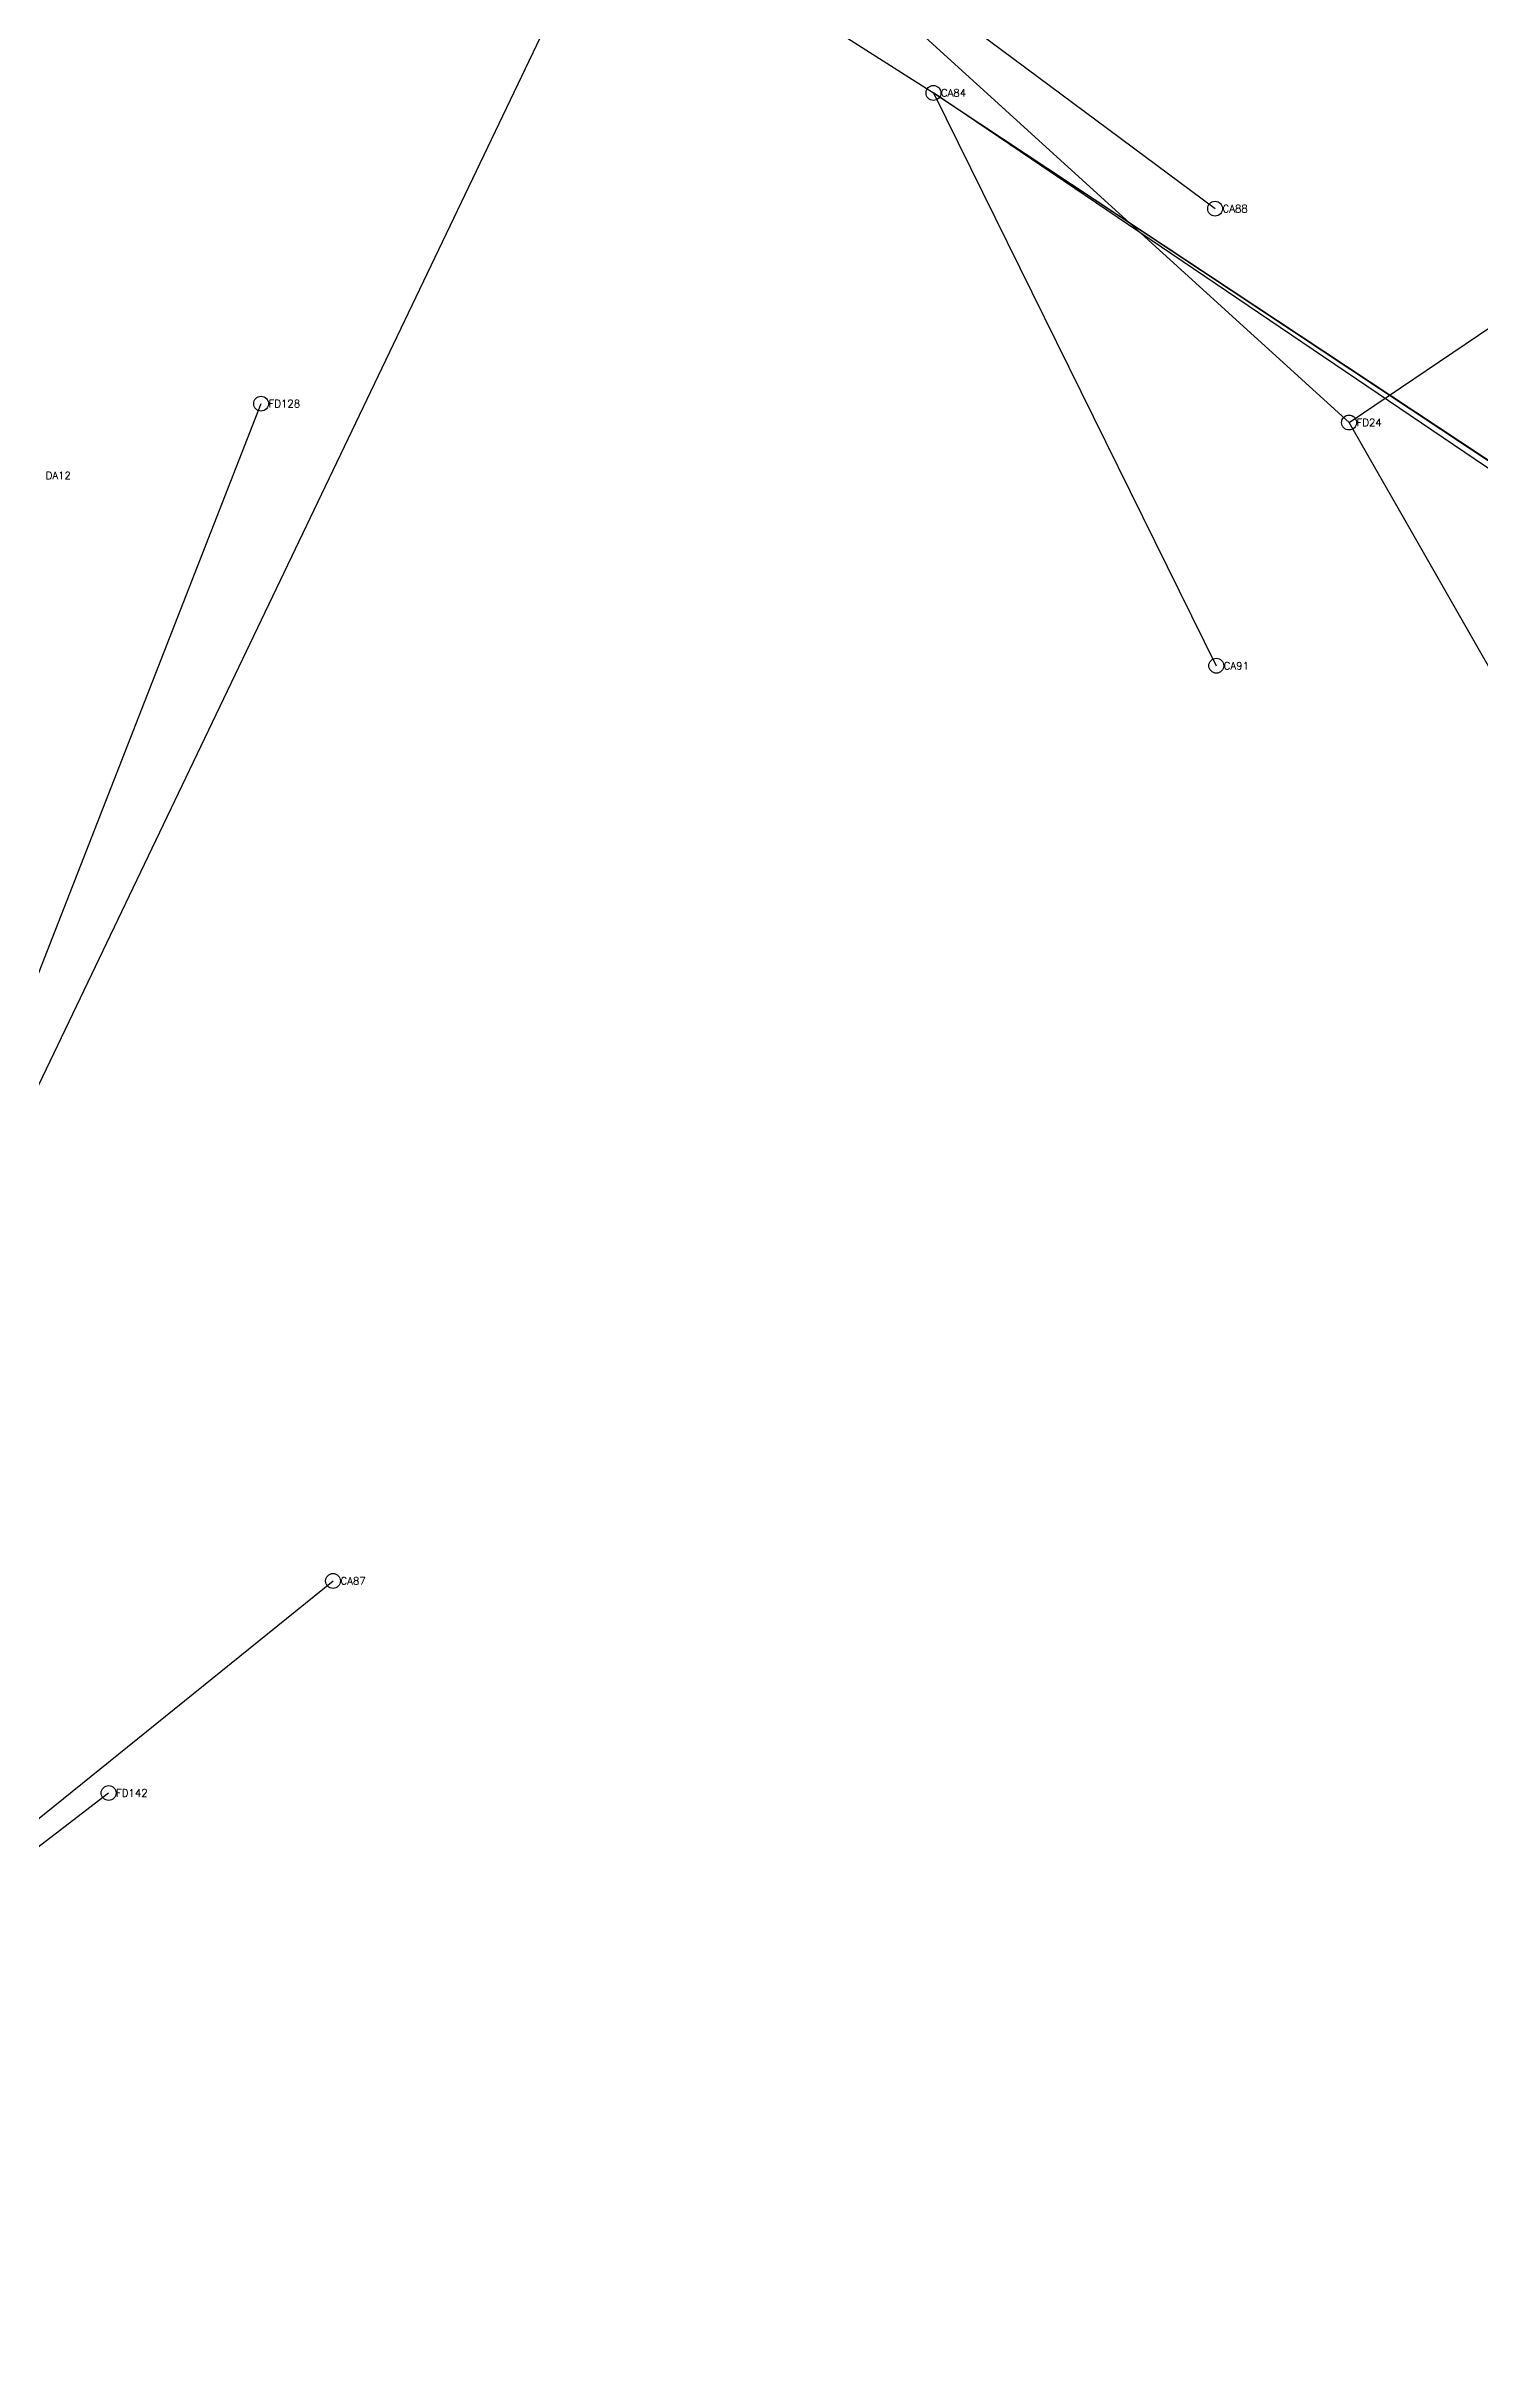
# Model space of a CAD drawing. Extents: x 166396 to 169408, y 2545087 to 2547192.
# Drawn here: x 168202.8 to 168395.5, y 2546171.5 to 2546482.5 of the extents above; entities that cross this region are included whole.
import ezdxf

# ---------------------------------------------------------------- set-up
doc = ezdxf.new("R2010")
doc.units = 0
doc.styles.get("Standard").update_dxf_attribs({"font": 'simplex'})

msp = doc.modelspace()

# ---------------------------------------------------------------- linework, layer by layer
at = {"color": 4}
for p, q in [((168129.804, 2546598.764), (168321.989, 2546476.266)), ((168169.675, 2546276.007), (168284.837, 2546516.501)), ((168284.837, 2546516.501), (168359.83, 2546460.715)), ((168284.837, 2546516.501), (168377.832, 2546431.986)), ((168377.832, 2546431.986), (168488.429, 2546506.694)), ((168321.989, 2546476.266), (168458.417, 2546385.999)), ((168321.989, 2546476.266), (168495.077, 2546361.523)), ((168321.989, 2546476.266), (168359.986, 2546399.315)), ((168506.402, 2546351.491), (168321.989, 2546476.266)), ((168169.675, 2546276.007), (168231.644, 2546434.522)), ((168470.314, 2546270.244), (168377.832, 2546431.986)), ((168111.191, 2546171.485), (168241.304, 2546276.368)), ((168111.191, 2546171.485), (168211.149, 2546247.884))]:
    msp.add_line(p, q, dxfattribs=at)
for centre in [(168321.989, 2546476.266), (168359.83, 2546460.715), (168231.644, 2546434.522), (168377.832, 2546431.986), (168359.986, 2546399.315), (168241.304, 2546276.368), (168211.149, 2546247.884)]:
    msp.add_circle(centre, 1)

# ---------------------------------------------------------------- texts
at = {"color": 5}
for s, p in [('CA84', (168322.989, 2546475.766)), ('CA88', (168360.83, 2546460.215)), ('FD128', (168232.644, 2546434.022)), ('FD24', (168378.832, 2546431.486)), ('DA12', (168202.692, 2546424.381)), ('CA91', (168360.986, 2546398.815)), ('CA87', (168242.304, 2546275.868)), ('FD142', (168212.149, 2546247.384))]:
    msp.add_text(s, height=1, dxfattribs=at).set_placement(p)

doc.saveas('drawing.dxf')
